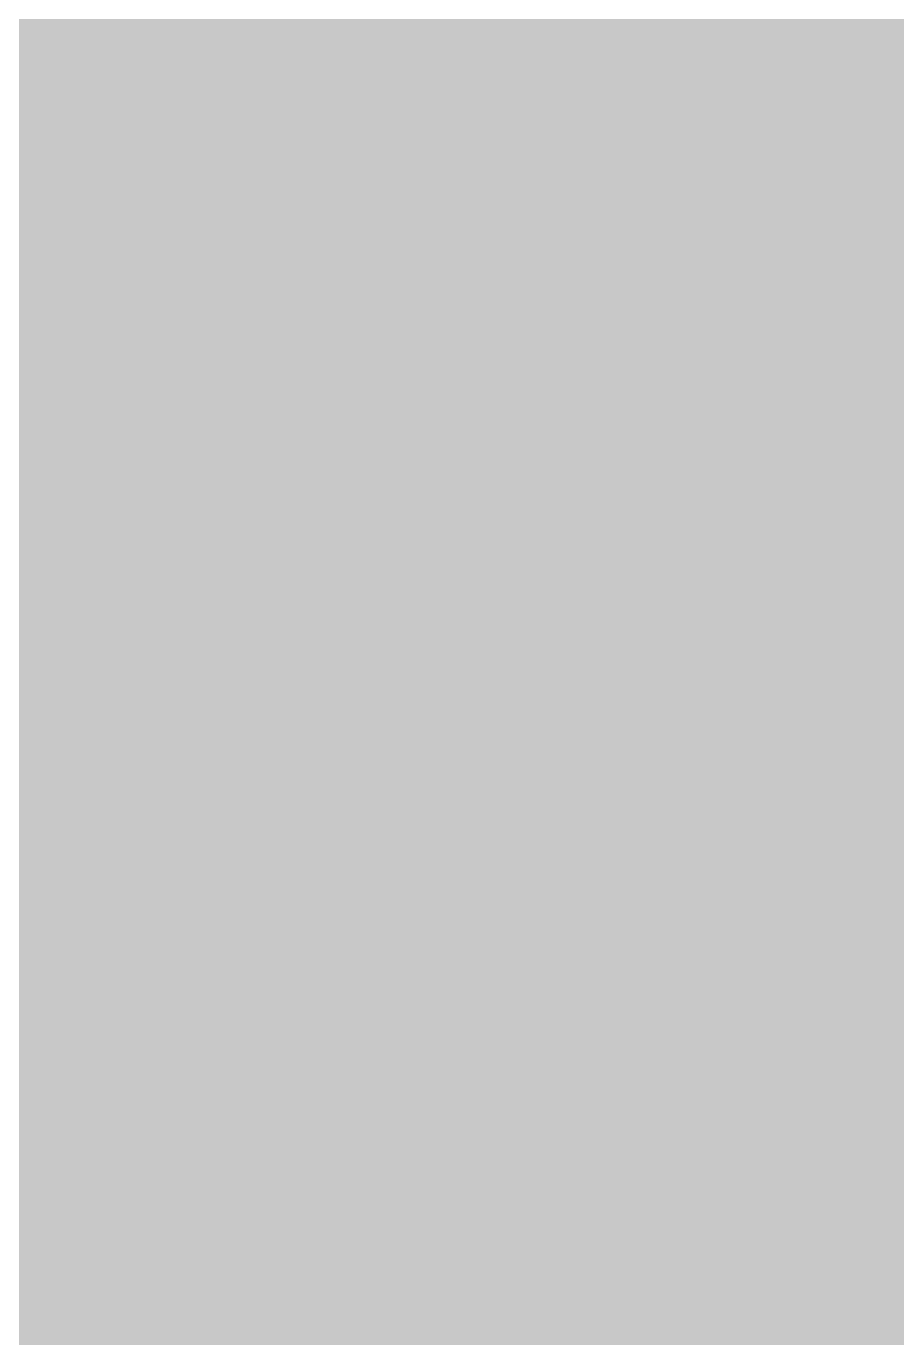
# Model space of a CAD drawing. Header units: metres. Extents: x 349122 to 349453, y 9281252 to 9281971.
# Drawn here: x 349264.6093 to 349264.7524, y 9281653.6963 to 9281653.9119 of the extents above; entities that cross this region are included whole.
import ezdxf

# ---------------------------------------------------------------- set-up
doc = ezdxf.new("R2010")
doc.units = ezdxf.units.M
doc.header["$LTSCALE"] = 0.25
doc.layers.add('ISO-3D', color=7, linetype='CONTINUOUS', lineweight=13)

msp = doc.modelspace()

# ---------------------------------------------------------------- linework, layer by layer
at = {"layer": 'ISO-3D', "true_color": 0x8e8d88}
for points in [[(349264.63456, 9281653.91922), (349264.62163, 9281653.91176), (349264.63456, 9281653.93385), (349264.62163, 9281653.92639)], [(349264.64875, 9281653.91611), (349264.63583, 9281653.90864), (349264.64875, 9281653.93065), (349264.63583, 9281653.92319)], [(349264.67461, 9281653.91649), (349264.66168, 9281653.90902), (349264.67461, 9281653.93103), (349264.66168, 9281653.92357)], [(349264.70046, 9281653.91808), (349264.68754, 9281653.91062), (349264.70046, 9281653.93141), (349264.68754, 9281653.92395)], [(349264.6229, 9281653.91573), (349264.60997, 9281653.90826), (349264.6229, 9281653.93027), (349264.60997, 9281653.92281)], [(349264.7651, 9281653.9141), (349264.75217, 9281653.90663), (349264.7651, 9281653.92873), (349264.75217, 9281653.92127)], [(349264.62163, 9281653.91176), (349264.60871, 9281653.90429), (349264.62163, 9281653.92639), (349264.60871, 9281653.91893)], [(349264.64749, 9281653.91205), (349264.63456, 9281653.90459), (349264.64749, 9281653.92668), (349264.63456, 9281653.91922)], [(349264.67334, 9281653.91234), (349264.66041, 9281653.90488), (349264.67334, 9281653.92698), (349264.66041, 9281653.91951)], [(349264.6992, 9281653.91263), (349264.68627, 9281653.90517), (349264.6992, 9281653.92727), (349264.68627, 9281653.9198)], [(349264.72505, 9281653.91293), (349264.71212, 9281653.90546), (349264.72505, 9281653.92756), (349264.71212, 9281653.9201)], [(349264.73924, 9281653.9138), (349264.72632, 9281653.90634), (349264.73924, 9281653.92714), (349264.72632, 9281653.91967)], [(349264.7509, 9281653.91322), (349264.73798, 9281653.90576), (349264.7509, 9281653.92785), (349264.73798, 9281653.92039)], [(349264.68754, 9281653.91062), (349264.67461, 9281653.90315), (349264.68754, 9281653.92395), (349264.67461, 9281653.91649)], [(349264.71339, 9281653.91221), (349264.70046, 9281653.90475), (349264.71339, 9281653.92554), (349264.70046, 9281653.91808)], [(349264.60997, 9281653.90826), (349264.59705, 9281653.9008), (349264.60997, 9281653.92281), (349264.59705, 9281653.91534)], [(349264.63583, 9281653.90864), (349264.6229, 9281653.90118), (349264.63583, 9281653.92319), (349264.6229, 9281653.91573)], [(349264.66168, 9281653.90902), (349264.64875, 9281653.90156), (349264.66168, 9281653.92357), (349264.64875, 9281653.91611)], [(349264.68627, 9281653.90517), (349264.67334, 9281653.89771), (349264.68627, 9281653.9198), (349264.67334, 9281653.91234)], [(349264.71212, 9281653.90546), (349264.6992, 9281653.898), (349264.71212, 9281653.9201), (349264.6992, 9281653.91263)], [(349264.72632, 9281653.90634), (349264.71339, 9281653.89888), (349264.72632, 9281653.91967), (349264.71339, 9281653.91221)], [(349264.73798, 9281653.90576), (349264.72505, 9281653.89829), (349264.73798, 9281653.92039), (349264.72505, 9281653.91293)], [(349264.75217, 9281653.90663), (349264.73924, 9281653.89917), (349264.75217, 9281653.92127), (349264.73924, 9281653.9138)], [(349264.76383, 9281653.90605), (349264.7509, 9281653.89859), (349264.76383, 9281653.92068), (349264.7509, 9281653.91322)], [(349264.63456, 9281653.90459), (349264.62163, 9281653.89712), (349264.63456, 9281653.91922), (349264.62163, 9281653.91176)], [(349264.66041, 9281653.90488), (349264.64749, 9281653.89741), (349264.66041, 9281653.91951), (349264.64749, 9281653.91205)], [(349264.70046, 9281653.90475), (349264.68754, 9281653.89728), (349264.70046, 9281653.91808), (349264.68754, 9281653.91062)], [(349264.6229, 9281653.90118), (349264.60997, 9281653.89372), (349264.6229, 9281653.91573), (349264.60997, 9281653.90826)], [(349264.64875, 9281653.90156), (349264.63583, 9281653.8941), (349264.64875, 9281653.91611), (349264.63583, 9281653.90864)], [(349264.67461, 9281653.90315), (349264.66168, 9281653.89569), (349264.67461, 9281653.91649), (349264.66168, 9281653.90902)], [(349264.73924, 9281653.89917), (349264.72632, 9281653.89171), (349264.73924, 9281653.9138), (349264.72632, 9281653.90634)], [(349264.7509, 9281653.89859), (349264.73798, 9281653.89112), (349264.7509, 9281653.91322), (349264.73798, 9281653.90576)], [(349264.7651, 9281653.89946), (349264.75217, 9281653.892), (349264.7651, 9281653.9141), (349264.75217, 9281653.90663)], [(349264.62163, 9281653.89712), (349264.60871, 9281653.88966), (349264.62163, 9281653.91176), (349264.60871, 9281653.90429)], [(349264.64749, 9281653.89741), (349264.63456, 9281653.88995), (349264.64749, 9281653.91205), (349264.63456, 9281653.90459)], [(349264.67334, 9281653.89771), (349264.66041, 9281653.89024), (349264.67334, 9281653.91234), (349264.66041, 9281653.90488)], [(349264.6992, 9281653.898), (349264.68627, 9281653.89054), (349264.6992, 9281653.91263), (349264.68627, 9281653.90517)], [(349264.71339, 9281653.89888), (349264.70046, 9281653.89141), (349264.71339, 9281653.91221), (349264.70046, 9281653.90475)], [(349264.72505, 9281653.89829), (349264.71212, 9281653.89083), (349264.72505, 9281653.91293), (349264.71212, 9281653.90546)], [(349264.66168, 9281653.89569), (349264.64875, 9281653.88823), (349264.66168, 9281653.90902), (349264.64875, 9281653.90156)], [(349264.68754, 9281653.89728), (349264.67461, 9281653.88982), (349264.68754, 9281653.91062), (349264.67461, 9281653.90315)], [(349264.60997, 9281653.89372), (349264.59705, 9281653.88625), (349264.60997, 9281653.90826), (349264.59705, 9281653.9008)], [(349264.63583, 9281653.8941), (349264.6229, 9281653.88663), (349264.63583, 9281653.90864), (349264.6229, 9281653.90118)], [(349264.63456, 9281653.88995), (349264.62163, 9281653.88249), (349264.63456, 9281653.90459), (349264.62163, 9281653.89712)], [(349264.66041, 9281653.89024), (349264.64749, 9281653.88278), (349264.66041, 9281653.90488), (349264.64749, 9281653.89741)], [(349264.68627, 9281653.89054), (349264.67334, 9281653.88307), (349264.68627, 9281653.90517), (349264.67334, 9281653.89771)], [(349264.70046, 9281653.89141), (349264.68754, 9281653.88395), (349264.70046, 9281653.90475), (349264.68754, 9281653.89728)], [(349264.71212, 9281653.89083), (349264.6992, 9281653.88337), (349264.71212, 9281653.90546), (349264.6992, 9281653.898)], [(349264.72632, 9281653.89171), (349264.71339, 9281653.88424), (349264.72632, 9281653.90634), (349264.71339, 9281653.89888)], [(349264.73798, 9281653.89112), (349264.72505, 9281653.88366), (349264.73798, 9281653.90576), (349264.72505, 9281653.89829)], [(349264.75217, 9281653.892), (349264.73924, 9281653.88454), (349264.75217, 9281653.90663), (349264.73924, 9281653.89917)], [(349264.76383, 9281653.89141), (349264.7509, 9281653.88395), (349264.76383, 9281653.90605), (349264.7509, 9281653.89859)], [(349264.67461, 9281653.88982), (349264.66168, 9281653.88236), (349264.67461, 9281653.90315), (349264.66168, 9281653.89569)], [(349264.6229, 9281653.88663), (349264.60997, 9281653.87917), (349264.6229, 9281653.90118), (349264.60997, 9281653.89372)], [(349264.64875, 9281653.88823), (349264.63583, 9281653.88076), (349264.64875, 9281653.90156), (349264.63583, 9281653.8941)], [(349264.71339, 9281653.88424), (349264.70046, 9281653.87678), (349264.71339, 9281653.89888), (349264.70046, 9281653.89141)], [(349264.72505, 9281653.88366), (349264.71212, 9281653.8762), (349264.72505, 9281653.89829), (349264.71212, 9281653.89083)], [(349264.73924, 9281653.88454), (349264.72632, 9281653.87707), (349264.73924, 9281653.89917), (349264.72632, 9281653.89171)], [(349264.7509, 9281653.88395), (349264.73798, 9281653.87649), (349264.7509, 9281653.89859), (349264.73798, 9281653.89112)], [(349264.7651, 9281653.88483), (349264.75217, 9281653.87737), (349264.7651, 9281653.89946), (349264.75217, 9281653.892)], [(349264.62163, 9281653.88249), (349264.60871, 9281653.87502), (349264.62163, 9281653.89712), (349264.60871, 9281653.88966)], [(349264.64749, 9281653.88278), (349264.63456, 9281653.87532), (349264.64749, 9281653.89741), (349264.63456, 9281653.88995)], [(349264.67334, 9281653.88307), (349264.66041, 9281653.87561), (349264.67334, 9281653.89771), (349264.66041, 9281653.89024)], [(349264.68754, 9281653.88395), (349264.67461, 9281653.87649), (349264.68754, 9281653.89728), (349264.67461, 9281653.88982)], [(349264.6992, 9281653.88337), (349264.68627, 9281653.8759), (349264.6992, 9281653.898), (349264.68627, 9281653.89054)], [(349264.63583, 9281653.88076), (349264.6229, 9281653.8733), (349264.63583, 9281653.8941), (349264.6229, 9281653.88663)], [(349264.66168, 9281653.88236), (349264.64875, 9281653.87489), (349264.66168, 9281653.89569), (349264.64875, 9281653.88823)], [(349264.60997, 9281653.87917), (349264.59705, 9281653.87171), (349264.60997, 9281653.89372), (349264.59705, 9281653.88625)], [(349264.72632, 9281653.87707), (349264.71339, 9281653.86961), (349264.72632, 9281653.89171), (349264.71339, 9281653.88424)], [(349264.75217, 9281653.87737), (349264.73924, 9281653.8699), (349264.75217, 9281653.892), (349264.73924, 9281653.88454)], [(349264.63456, 9281653.87532), (349264.62163, 9281653.86785), (349264.63456, 9281653.88995), (349264.62163, 9281653.88249)], [(349264.66041, 9281653.87561), (349264.64749, 9281653.86815), (349264.66041, 9281653.89024), (349264.64749, 9281653.88278)], [(349264.67461, 9281653.87649), (349264.66168, 9281653.86902), (349264.67461, 9281653.88982), (349264.66168, 9281653.88236)], [(349264.68627, 9281653.8759), (349264.67334, 9281653.86844), (349264.68627, 9281653.89054), (349264.67334, 9281653.88307)], [(349264.70046, 9281653.87678), (349264.68754, 9281653.86932), (349264.70046, 9281653.89141), (349264.68754, 9281653.88395)], [(349264.71212, 9281653.8762), (349264.6992, 9281653.86873), (349264.71212, 9281653.89083), (349264.6992, 9281653.88337)], [(349264.73798, 9281653.87649), (349264.72505, 9281653.86902), (349264.73798, 9281653.89112), (349264.72505, 9281653.88366)], [(349264.76383, 9281653.87678), (349264.7509, 9281653.86932), (349264.76383, 9281653.89141), (349264.7509, 9281653.88395)], [(349264.64875, 9281653.87489), (349264.63583, 9281653.86743), (349264.64875, 9281653.88823), (349264.63583, 9281653.88076)], [(349264.6229, 9281653.8733), (349264.60997, 9281653.86584), (349264.6229, 9281653.88663), (349264.60997, 9281653.87917)], [(349264.67334, 9281653.86844), (349264.66041, 9281653.86098), (349264.67334, 9281653.88307), (349264.66041, 9281653.87561)], [(349264.68754, 9281653.86932), (349264.67461, 9281653.86185), (349264.68754, 9281653.88395), (349264.67461, 9281653.87649)], [(349264.6992, 9281653.86873), (349264.68627, 9281653.86127), (349264.6992, 9281653.88337), (349264.68627, 9281653.8759)], [(349264.71339, 9281653.86961), (349264.70046, 9281653.86215), (349264.71339, 9281653.88424), (349264.70046, 9281653.87678)], [(349264.72505, 9281653.86902), (349264.71212, 9281653.86156), (349264.72505, 9281653.88366), (349264.71212, 9281653.8762)], [(349264.73924, 9281653.8699), (349264.72632, 9281653.86244), (349264.73924, 9281653.88454), (349264.72632, 9281653.87707)], [(349264.7509, 9281653.86932), (349264.73798, 9281653.86185), (349264.7509, 9281653.88395), (349264.73798, 9281653.87649)], [(349264.7651, 9281653.8702), (349264.75217, 9281653.86273), (349264.7651, 9281653.88483), (349264.75217, 9281653.87737)], [(349264.62163, 9281653.86785), (349264.60871, 9281653.86039), (349264.62163, 9281653.88249), (349264.60871, 9281653.87502)], [(349264.64749, 9281653.86815), (349264.63456, 9281653.86068), (349264.64749, 9281653.88278), (349264.63456, 9281653.87532)], [(349264.66168, 9281653.86902), (349264.64875, 9281653.86156), (349264.66168, 9281653.88236), (349264.64875, 9281653.87489)], [(349264.60997, 9281653.86584), (349264.59705, 9281653.85837), (349264.60997, 9281653.87917), (349264.59705, 9281653.87171)], [(349264.63583, 9281653.86743), (349264.6229, 9281653.85997), (349264.63583, 9281653.88076), (349264.6229, 9281653.8733)], [(349264.70046, 9281653.86215), (349264.68754, 9281653.85468), (349264.70046, 9281653.87678), (349264.68754, 9281653.86932)], [(349264.72632, 9281653.86244), (349264.71339, 9281653.85498), (349264.72632, 9281653.87707), (349264.71339, 9281653.86961)], [(349264.75217, 9281653.86273), (349264.73924, 9281653.85527), (349264.75217, 9281653.87737), (349264.73924, 9281653.8699)], [(349264.76383, 9281653.86215), (349264.7509, 9281653.85468), (349264.76383, 9281653.87678), (349264.7509, 9281653.86932)], [(349264.63456, 9281653.86068), (349264.62163, 9281653.85322), (349264.63456, 9281653.87532), (349264.62163, 9281653.86785)], [(349264.64875, 9281653.86156), (349264.63583, 9281653.8541), (349264.64875, 9281653.87489), (349264.63583, 9281653.86743)], [(349264.66041, 9281653.86098), (349264.64749, 9281653.85351), (349264.66041, 9281653.87561), (349264.64749, 9281653.86815)], [(349264.67461, 9281653.86185), (349264.66168, 9281653.85439), (349264.67461, 9281653.87649), (349264.66168, 9281653.86902)], [(349264.68627, 9281653.86127), (349264.67334, 9281653.8538), (349264.68627, 9281653.8759), (349264.67334, 9281653.86844)], [(349264.71212, 9281653.86156), (349264.6992, 9281653.8541), (349264.71212, 9281653.8762), (349264.6992, 9281653.86873)], [(349264.73798, 9281653.86185), (349264.72505, 9281653.85439), (349264.73798, 9281653.87649), (349264.72505, 9281653.86902)], [(349264.6229, 9281653.85997), (349264.60997, 9281653.8525), (349264.6229, 9281653.8733), (349264.60997, 9281653.86584)], [(349264.7651, 9281653.85556), (349264.75217, 9281653.8481), (349264.7651, 9281653.8702), (349264.75217, 9281653.86273)], [(349264.64749, 9281653.85351), (349264.63456, 9281653.84605), (349264.64749, 9281653.86815), (349264.63456, 9281653.86068)], [(349264.66168, 9281653.85439), (349264.64875, 9281653.84693), (349264.66168, 9281653.86902), (349264.64875, 9281653.86156)], [(349264.67334, 9281653.8538), (349264.66041, 9281653.84634), (349264.67334, 9281653.86844), (349264.66041, 9281653.86098)], [(349264.68754, 9281653.85468), (349264.67461, 9281653.84722), (349264.68754, 9281653.86932), (349264.67461, 9281653.86185)], [(349264.6992, 9281653.8541), (349264.68627, 9281653.84663), (349264.6992, 9281653.86873), (349264.68627, 9281653.86127)], [(349264.71339, 9281653.85498), (349264.70046, 9281653.84751), (349264.71339, 9281653.86961), (349264.70046, 9281653.86215)], [(349264.72505, 9281653.85439), (349264.71212, 9281653.84693), (349264.72505, 9281653.86902), (349264.71212, 9281653.86156)], [(349264.73924, 9281653.85527), (349264.72632, 9281653.8478), (349264.73924, 9281653.8699), (349264.72632, 9281653.86244)], [(349264.7509, 9281653.85468), (349264.73798, 9281653.84722), (349264.7509, 9281653.86932), (349264.73798, 9281653.86185)], [(349264.60997, 9281653.8525), (349264.59705, 9281653.84504), (349264.60997, 9281653.86584), (349264.59705, 9281653.85837)], [(349264.62163, 9281653.85322), (349264.60871, 9281653.84576), (349264.62163, 9281653.86785), (349264.60871, 9281653.86039)], [(349264.63583, 9281653.8541), (349264.6229, 9281653.84663), (349264.63583, 9281653.86743), (349264.6229, 9281653.85997)], [(349264.64875, 9281653.84693), (349264.63583, 9281653.83946), (349264.64875, 9281653.86156), (349264.63583, 9281653.8541)], [(349264.67461, 9281653.84722), (349264.66168, 9281653.83976), (349264.67461, 9281653.86185), (349264.66168, 9281653.85439)], [(349264.70046, 9281653.84751), (349264.68754, 9281653.84005), (349264.70046, 9281653.86215), (349264.68754, 9281653.85468)], [(349264.71212, 9281653.84693), (349264.6992, 9281653.83946), (349264.71212, 9281653.86156), (349264.6992, 9281653.8541)], [(349264.72632, 9281653.8478), (349264.71339, 9281653.84034), (349264.72632, 9281653.86244), (349264.71339, 9281653.85498)], [(349264.73798, 9281653.84722), (349264.72505, 9281653.83976), (349264.73798, 9281653.86185), (349264.72505, 9281653.85439)], [(349264.75217, 9281653.8481), (349264.73924, 9281653.84063), (349264.75217, 9281653.86273), (349264.73924, 9281653.85527)], [(349264.76383, 9281653.84751), (349264.7509, 9281653.84005), (349264.76383, 9281653.86215), (349264.7509, 9281653.85468)], [(349264.6229, 9281653.84663), (349264.60997, 9281653.83917), (349264.6229, 9281653.85997), (349264.60997, 9281653.8525)], [(349264.63456, 9281653.84605), (349264.62163, 9281653.83859), (349264.63456, 9281653.86068), (349264.62163, 9281653.85322)], [(349264.66041, 9281653.84634), (349264.64749, 9281653.83888), (349264.66041, 9281653.86098), (349264.64749, 9281653.85351)], [(349264.68627, 9281653.84663), (349264.67334, 9281653.83917), (349264.68627, 9281653.86127), (349264.67334, 9281653.8538)], [(349264.71339, 9281653.84034), (349264.70046, 9281653.83288), (349264.71339, 9281653.85498), (349264.70046, 9281653.84751)], [(349264.73924, 9281653.84063), (349264.72632, 9281653.83317), (349264.73924, 9281653.85527), (349264.72632, 9281653.8478)], [(349264.7651, 9281653.84093), (349264.75217, 9281653.83346), (349264.7651, 9281653.85556), (349264.75217, 9281653.8481)], [(349264.62163, 9281653.83859), (349264.60871, 9281653.83112), (349264.62163, 9281653.85322), (349264.60871, 9281653.84576)], [(349264.63583, 9281653.83946), (349264.6229, 9281653.832), (349264.63583, 9281653.8541), (349264.6229, 9281653.84663)], [(349264.64749, 9281653.83888), (349264.63456, 9281653.83141), (349264.64749, 9281653.85351), (349264.63456, 9281653.84605)], [(349264.66168, 9281653.83976), (349264.64875, 9281653.83229), (349264.66168, 9281653.85439), (349264.64875, 9281653.84693)], [(349264.67334, 9281653.83917), (349264.66041, 9281653.83171), (349264.67334, 9281653.8538), (349264.66041, 9281653.84634)], [(349264.68754, 9281653.84005), (349264.67461, 9281653.83259), (349264.68754, 9281653.85468), (349264.67461, 9281653.84722)], [(349264.6992, 9281653.83946), (349264.68627, 9281653.832), (349264.6992, 9281653.8541), (349264.68627, 9281653.84663)], [(349264.72505, 9281653.83976), (349264.71212, 9281653.83229), (349264.72505, 9281653.85439), (349264.71212, 9281653.84693)], [(349264.7509, 9281653.84005), (349264.73798, 9281653.83259), (349264.7509, 9281653.85468), (349264.73798, 9281653.84722)], [(349264.60997, 9281653.83917), (349264.59705, 9281653.83171), (349264.60997, 9281653.8525), (349264.59705, 9281653.84504)], [(349264.6229, 9281653.832), (349264.60997, 9281653.82454), (349264.6229, 9281653.84663), (349264.60997, 9281653.83917)], [(349264.64875, 9281653.83229), (349264.63583, 9281653.82483), (349264.64875, 9281653.84693), (349264.63583, 9281653.83946)], [(349264.66041, 9281653.83171), (349264.64749, 9281653.82424), (349264.66041, 9281653.84634), (349264.64749, 9281653.83888)], [(349264.67461, 9281653.83259), (349264.66168, 9281653.82512), (349264.67461, 9281653.84722), (349264.66168, 9281653.83976)], [(349264.68627, 9281653.832), (349264.67334, 9281653.82454), (349264.68627, 9281653.84663), (349264.67334, 9281653.83917)], [(349264.70046, 9281653.83288), (349264.68754, 9281653.82541), (349264.70046, 9281653.84751), (349264.68754, 9281653.84005)], [(349264.71212, 9281653.83229), (349264.6992, 9281653.82483), (349264.71212, 9281653.84693), (349264.6992, 9281653.83946)], [(349264.72632, 9281653.83317), (349264.71339, 9281653.82571), (349264.72632, 9281653.8478), (349264.71339, 9281653.84034)], [(349264.73798, 9281653.83259), (349264.72505, 9281653.82512), (349264.73798, 9281653.84722), (349264.72505, 9281653.83976)], [(349264.75217, 9281653.83346), (349264.73924, 9281653.826), (349264.75217, 9281653.8481), (349264.73924, 9281653.84063)], [(349264.76383, 9281653.83288), (349264.7509, 9281653.82541), (349264.76383, 9281653.84751), (349264.7509, 9281653.84005)], [(349264.63456, 9281653.83141), (349264.62163, 9281653.82395), (349264.63456, 9281653.84605), (349264.62163, 9281653.83859)], [(349264.68754, 9281653.82541), (349264.67461, 9281653.81795), (349264.68754, 9281653.84005), (349264.67461, 9281653.83259)], [(349264.71339, 9281653.82571), (349264.70046, 9281653.81824), (349264.71339, 9281653.84034), (349264.70046, 9281653.83288)], [(349264.73924, 9281653.826), (349264.72632, 9281653.81854), (349264.73924, 9281653.84063), (349264.72632, 9281653.83317)], [(349264.7509, 9281653.82541), (349264.73798, 9281653.81795), (349264.7509, 9281653.84005), (349264.73798, 9281653.83259)], [(349264.7651, 9281653.82629), (349264.75217, 9281653.81883), (349264.7651, 9281653.84093), (349264.75217, 9281653.83346)], [(349264.60997, 9281653.82454), (349264.59705, 9281653.81707), (349264.60997, 9281653.83917), (349264.59705, 9281653.83171)], [(349264.62163, 9281653.82395), (349264.60871, 9281653.81649), (349264.62163, 9281653.83859), (349264.60871, 9281653.83112)], [(349264.63583, 9281653.82483), (349264.6229, 9281653.81737), (349264.63583, 9281653.83946), (349264.6229, 9281653.832)], [(349264.64749, 9281653.82424), (349264.63456, 9281653.81678), (349264.64749, 9281653.83888), (349264.63456, 9281653.83141)], [(349264.66168, 9281653.82512), (349264.64875, 9281653.81766), (349264.66168, 9281653.83976), (349264.64875, 9281653.83229)], [(349264.67334, 9281653.82454), (349264.66041, 9281653.81707), (349264.67334, 9281653.83917), (349264.66041, 9281653.83171)], [(349264.6992, 9281653.82483), (349264.68627, 9281653.81737), (349264.6992, 9281653.83946), (349264.68627, 9281653.832)], [(349264.72505, 9281653.82512), (349264.71212, 9281653.81766), (349264.72505, 9281653.83976), (349264.71212, 9281653.83229)], [(349264.75217, 9281653.81883), (349264.73924, 9281653.81137), (349264.75217, 9281653.83346), (349264.73924, 9281653.826)], [(349264.6229, 9281653.81737), (349264.60997, 9281653.8099), (349264.6229, 9281653.832), (349264.60997, 9281653.82454)], [(349264.63456, 9281653.81678), (349264.62163, 9281653.80932), (349264.63456, 9281653.83141), (349264.62163, 9281653.82395)], [(349264.64875, 9281653.81766), (349264.63583, 9281653.8102), (349264.64875, 9281653.83229), (349264.63583, 9281653.82483)], [(349264.66041, 9281653.81707), (349264.64749, 9281653.80961), (349264.66041, 9281653.83171), (349264.64749, 9281653.82424)], [(349264.67461, 9281653.81795), (349264.66168, 9281653.81049), (349264.67461, 9281653.83259), (349264.66168, 9281653.82512)], [(349264.68627, 9281653.81737), (349264.67334, 9281653.8099), (349264.68627, 9281653.832), (349264.67334, 9281653.82454)], [(349264.70046, 9281653.81824), (349264.68754, 9281653.81078), (349264.70046, 9281653.83288), (349264.68754, 9281653.82541)], [(349264.71212, 9281653.81766), (349264.6992, 9281653.8102), (349264.71212, 9281653.83229), (349264.6992, 9281653.82483)], [(349264.72632, 9281653.81854), (349264.71339, 9281653.81107), (349264.72632, 9281653.83317), (349264.71339, 9281653.82571)], [(349264.73798, 9281653.81795), (349264.72505, 9281653.81049), (349264.73798, 9281653.83259), (349264.72505, 9281653.82512)], [(349264.76383, 9281653.81824), (349264.7509, 9281653.81078), (349264.76383, 9281653.83288), (349264.7509, 9281653.82541)], [(349264.63583, 9281653.8102), (349264.6229, 9281653.80273), (349264.63583, 9281653.82483), (349264.6229, 9281653.81737)], [(349264.66168, 9281653.81049), (349264.64875, 9281653.80302), (349264.66168, 9281653.82512), (349264.64875, 9281653.81766)], [(349264.68754, 9281653.81078), (349264.67461, 9281653.80332), (349264.68754, 9281653.82541), (349264.67461, 9281653.81795)], [(349264.6992, 9281653.8102), (349264.68627, 9281653.80273), (349264.6992, 9281653.82483), (349264.68627, 9281653.81737)], [(349264.71339, 9281653.81107), (349264.70046, 9281653.80361), (349264.71339, 9281653.82571), (349264.70046, 9281653.81824)], [(349264.72505, 9281653.81049), (349264.71212, 9281653.80302), (349264.72505, 9281653.82512), (349264.71212, 9281653.81766)], [(349264.73924, 9281653.81137), (349264.72632, 9281653.8039), (349264.73924, 9281653.826), (349264.72632, 9281653.81854)], [(349264.7509, 9281653.81078), (349264.73798, 9281653.80332), (349264.7509, 9281653.82541), (349264.73798, 9281653.81795)], [(349264.7651, 9281653.81166), (349264.75217, 9281653.8042), (349264.7651, 9281653.82629), (349264.75217, 9281653.81883)], [(349264.60997, 9281653.8099), (349264.59705, 9281653.80244), (349264.60997, 9281653.82454), (349264.59705, 9281653.81707)], [(349264.62163, 9281653.80932), (349264.60871, 9281653.80185), (349264.62163, 9281653.82395), (349264.60871, 9281653.81649)], [(349264.64749, 9281653.80961), (349264.63456, 9281653.80215), (349264.64749, 9281653.82424), (349264.63456, 9281653.81678)], [(349264.67334, 9281653.8099), (349264.66041, 9281653.80244), (349264.67334, 9281653.82454), (349264.66041, 9281653.81707)], [(349264.72632, 9281653.8039), (349264.71339, 9281653.79644), (349264.72632, 9281653.81854), (349264.71339, 9281653.81107)], [(349264.75217, 9281653.8042), (349264.73924, 9281653.79673), (349264.75217, 9281653.81883), (349264.73924, 9281653.81137)], [(349264.6229, 9281653.80273), (349264.60997, 9281653.79527), (349264.6229, 9281653.81737), (349264.60997, 9281653.8099)], [(349264.63456, 9281653.80215), (349264.62163, 9281653.79468), (349264.63456, 9281653.81678), (349264.62163, 9281653.80932)], [(349264.64875, 9281653.80302), (349264.63583, 9281653.79556), (349264.64875, 9281653.81766), (349264.63583, 9281653.8102)], [(349264.66041, 9281653.80244), (349264.64749, 9281653.79498), (349264.66041, 9281653.81707), (349264.64749, 9281653.80961)], [(349264.67461, 9281653.80332), (349264.66168, 9281653.79585), (349264.67461, 9281653.81795), (349264.66168, 9281653.81049)], [(349264.68627, 9281653.80273), (349264.67334, 9281653.79527), (349264.68627, 9281653.81737), (349264.67334, 9281653.8099)], [(349264.70046, 9281653.80361), (349264.68754, 9281653.79615), (349264.70046, 9281653.81824), (349264.68754, 9281653.81078)], [(349264.71212, 9281653.80302), (349264.6992, 9281653.79556), (349264.71212, 9281653.81766), (349264.6992, 9281653.8102)], [(349264.73798, 9281653.80332), (349264.72505, 9281653.79585), (349264.73798, 9281653.81795), (349264.72505, 9281653.81049)], [(349264.76383, 9281653.80361), (349264.7509, 9281653.79615), (349264.76383, 9281653.81824), (349264.7509, 9281653.81078)], [(349264.60997, 9281653.79527), (349264.59705, 9281653.7878), (349264.60997, 9281653.8099), (349264.59705, 9281653.80244)], [(349264.63583, 9281653.79556), (349264.6229, 9281653.7881), (349264.63583, 9281653.8102), (349264.6229, 9281653.80273)], [(349264.66168, 9281653.79585), (349264.64875, 9281653.78839), (349264.66168, 9281653.81049), (349264.64875, 9281653.80302)], [(349264.67334, 9281653.79527), (349264.66041, 9281653.7878), (349264.67334, 9281653.8099), (349264.66041, 9281653.80244)], [(349264.68754, 9281653.79615), (349264.67461, 9281653.78868), (349264.68754, 9281653.81078), (349264.67461, 9281653.80332)], [(349264.6992, 9281653.79556), (349264.68627, 9281653.7881), (349264.6992, 9281653.8102), (349264.68627, 9281653.80273)], [(349264.71339, 9281653.79644), (349264.70046, 9281653.78898), (349264.71339, 9281653.81107), (349264.70046, 9281653.80361)], [(349264.72505, 9281653.79585), (349264.71212, 9281653.78839), (349264.72505, 9281653.81049), (349264.71212, 9281653.80302)], [(349264.73924, 9281653.79673), (349264.72632, 9281653.78927), (349264.73924, 9281653.81137), (349264.72632, 9281653.8039)], [(349264.7509, 9281653.79615), (349264.73798, 9281653.78868), (349264.7509, 9281653.81078), (349264.73798, 9281653.80332)], [(349264.7651, 9281653.79702), (349264.75217, 9281653.78956), (349264.7651, 9281653.81166), (349264.75217, 9281653.8042)], [(349264.62163, 9281653.79468), (349264.60871, 9281653.78722), (349264.62163, 9281653.80932), (349264.60871, 9281653.80185)], [(349264.64749, 9281653.79498), (349264.63456, 9281653.78751), (349264.64749, 9281653.80961), (349264.63456, 9281653.80215)], [(349264.67461, 9281653.78868), (349264.66168, 9281653.78122), (349264.67461, 9281653.80332), (349264.66168, 9281653.79585)], [(349264.70046, 9281653.78898), (349264.68754, 9281653.78151), (349264.70046, 9281653.80361), (349264.68754, 9281653.79615)], [(349264.72632, 9281653.78927), (349264.71339, 9281653.7818), (349264.72632, 9281653.8039), (349264.71339, 9281653.79644)], [(349264.73798, 9281653.78868), (349264.72505, 9281653.78122), (349264.73798, 9281653.80332), (349264.72505, 9281653.79585)], [(349264.75217, 9281653.78956), (349264.73924, 9281653.7821), (349264.75217, 9281653.8042), (349264.73924, 9281653.79673)], [(349264.76383, 9281653.78898), (349264.7509, 9281653.78151), (349264.76383, 9281653.80361), (349264.7509, 9281653.79615)], [(349264.6229, 9281653.7881), (349264.60997, 9281653.78063), (349264.6229, 9281653.80273), (349264.60997, 9281653.79527)], [(349264.63456, 9281653.78751), (349264.62163, 9281653.78005), (349264.63456, 9281653.80215), (349264.62163, 9281653.79468)], [(349264.64875, 9281653.78839), (349264.63583, 9281653.78093), (349264.64875, 9281653.80302), (349264.63583, 9281653.79556)], [(349264.66041, 9281653.7878), (349264.64749, 9281653.78034), (349264.66041, 9281653.80244), (349264.64749, 9281653.79498)], [(349264.68627, 9281653.7881), (349264.67334, 9281653.78063), (349264.68627, 9281653.80273), (349264.67334, 9281653.79527)], [(349264.71212, 9281653.78839), (349264.6992, 9281653.78093), (349264.71212, 9281653.80302), (349264.6992, 9281653.79556)], [(349264.73924, 9281653.7821), (349264.72632, 9281653.77463), (349264.73924, 9281653.79673), (349264.72632, 9281653.78927)], [(349264.7651, 9281653.78239), (349264.75217, 9281653.77493), (349264.7651, 9281653.79702), (349264.75217, 9281653.78956)], [(349264.60997, 9281653.78063), (349264.59705, 9281653.77317), (349264.60997, 9281653.79527), (349264.59705, 9281653.7878)], [(349264.62163, 9281653.78005), (349264.60871, 9281653.77259), (349264.62163, 9281653.79468), (349264.60871, 9281653.78722)], [(349264.63583, 9281653.78093), (349264.6229, 9281653.77346), (349264.63583, 9281653.79556), (349264.6229, 9281653.7881)], [(349264.64749, 9281653.78034), (349264.63456, 9281653.77288), (349264.64749, 9281653.79498), (349264.63456, 9281653.78751)], [(349264.66168, 9281653.78122), (349264.64875, 9281653.77376), (349264.66168, 9281653.79585), (349264.64875, 9281653.78839)], [(349264.67334, 9281653.78063), (349264.66041, 9281653.77317), (349264.67334, 9281653.79527), (349264.66041, 9281653.7878)], [(349264.68754, 9281653.78151), (349264.67461, 9281653.77405), (349264.68754, 9281653.79615), (349264.67461, 9281653.78868)], [(349264.6992, 9281653.78093), (349264.68627, 9281653.77346), (349264.6992, 9281653.79556), (349264.68627, 9281653.7881)], [(349264.71339, 9281653.7818), (349264.70046, 9281653.77434), (349264.71339, 9281653.79644), (349264.70046, 9281653.78898)], [(349264.72505, 9281653.78122), (349264.71212, 9281653.77376), (349264.72505, 9281653.79585), (349264.71212, 9281653.78839)], [(349264.7509, 9281653.78151), (349264.73798, 9281653.77405), (349264.7509, 9281653.79615), (349264.73798, 9281653.78868)], [(349264.6229, 9281653.77346), (349264.60997, 9281653.766), (349264.6229, 9281653.7881), (349264.60997, 9281653.78063)], [(349264.64875, 9281653.77376), (349264.63583, 9281653.76629), (349264.64875, 9281653.78839), (349264.63583, 9281653.78093)], [(349264.67461, 9281653.77405), (349264.66168, 9281653.76659), (349264.67461, 9281653.78868), (349264.66168, 9281653.78122)], [(349264.68627, 9281653.77346), (349264.67334, 9281653.766), (349264.68627, 9281653.7881), (349264.67334, 9281653.78063)], [(349264.70046, 9281653.77434), (349264.68754, 9281653.76688), (349264.70046, 9281653.78898), (349264.68754, 9281653.78151)], [(349264.71212, 9281653.77376), (349264.6992, 9281653.76629), (349264.71212, 9281653.78839), (349264.6992, 9281653.78093)], [(349264.72632, 9281653.77463), (349264.71339, 9281653.76717), (349264.72632, 9281653.78927), (349264.71339, 9281653.7818)], [(349264.73798, 9281653.77405), (349264.72505, 9281653.76659), (349264.73798, 9281653.78868), (349264.72505, 9281653.78122)], [(349264.75217, 9281653.77493), (349264.73924, 9281653.76746), (349264.75217, 9281653.78956), (349264.73924, 9281653.7821)], [(349264.76383, 9281653.77434), (349264.7509, 9281653.76688), (349264.76383, 9281653.78898), (349264.7509, 9281653.78151)], [(349264.63456, 9281653.77288), (349264.62163, 9281653.76541), (349264.63456, 9281653.78751), (349264.62163, 9281653.78005)], [(349264.66041, 9281653.77317), (349264.64749, 9281653.76571), (349264.66041, 9281653.7878), (349264.64749, 9281653.78034)], [(349264.71339, 9281653.76717), (349264.70046, 9281653.75971), (349264.71339, 9281653.7818), (349264.70046, 9281653.77434)], [(349264.73924, 9281653.76746), (349264.72632, 9281653.76), (349264.73924, 9281653.7821), (349264.72632, 9281653.77463)], [(349264.7651, 9281653.76776), (349264.75217, 9281653.76029), (349264.7651, 9281653.78239), (349264.75217, 9281653.77493)], [(349264.60997, 9281653.766), (349264.59705, 9281653.75854), (349264.60997, 9281653.78063), (349264.59705, 9281653.77317)], [(349264.62163, 9281653.76541), (349264.60871, 9281653.75795), (349264.62163, 9281653.78005), (349264.60871, 9281653.77259)], [(349264.63583, 9281653.76629), (349264.6229, 9281653.75883), (349264.63583, 9281653.78093), (349264.6229, 9281653.77346)], [(349264.64749, 9281653.76571), (349264.63456, 9281653.75824), (349264.64749, 9281653.78034), (349264.63456, 9281653.77288)], [(349264.66168, 9281653.76659), (349264.64875, 9281653.75912), (349264.66168, 9281653.78122), (349264.64875, 9281653.77376)], [(349264.67334, 9281653.766), (349264.66041, 9281653.75854), (349264.67334, 9281653.78063), (349264.66041, 9281653.77317)], [(349264.68754, 9281653.76688), (349264.67461, 9281653.75941), (349264.68754, 9281653.78151), (349264.67461, 9281653.77405)], [(349264.6992, 9281653.76629), (349264.68627, 9281653.75883), (349264.6992, 9281653.78093), (349264.68627, 9281653.77346)], [(349264.72505, 9281653.76659), (349264.71212, 9281653.75912), (349264.72505, 9281653.78122), (349264.71212, 9281653.77376)], [(349264.7509, 9281653.76688), (349264.73798, 9281653.75941), (349264.7509, 9281653.78151), (349264.73798, 9281653.77405)], [(349264.6229, 9281653.75883), (349264.60997, 9281653.75137), (349264.6229, 9281653.77346), (349264.60997, 9281653.766)], [(349264.64875, 9281653.75912), (349264.63583, 9281653.75166), (349264.64875, 9281653.77376), (349264.63583, 9281653.76629)], [(349264.66041, 9281653.75854), (349264.64749, 9281653.75107), (349264.66041, 9281653.77317), (349264.64749, 9281653.76571)], [(349264.67461, 9281653.75941), (349264.66168, 9281653.75195), (349264.67461, 9281653.77405), (349264.66168, 9281653.76659)], [(349264.68627, 9281653.75883), (349264.67334, 9281653.75137), (349264.68627, 9281653.77346), (349264.67334, 9281653.766)], [(349264.70046, 9281653.75971), (349264.68754, 9281653.75224), (349264.70046, 9281653.77434), (349264.68754, 9281653.76688)], [(349264.71212, 9281653.75912), (349264.6992, 9281653.75166), (349264.71212, 9281653.77376), (349264.6992, 9281653.76629)], [(349264.72632, 9281653.76), (349264.71339, 9281653.75254), (349264.72632, 9281653.77463), (349264.71339, 9281653.76717)], [(349264.73798, 9281653.75941), (349264.72505, 9281653.75195), (349264.73798, 9281653.77405), (349264.72505, 9281653.76659)], [(349264.75217, 9281653.76029), (349264.73924, 9281653.75283), (349264.75217, 9281653.77493), (349264.73924, 9281653.76746)], [(349264.76383, 9281653.75971), (349264.7509, 9281653.75224), (349264.76383, 9281653.77434), (349264.7509, 9281653.76688)], [(349264.63456, 9281653.75824), (349264.62163, 9281653.75078), (349264.63456, 9281653.77288), (349264.62163, 9281653.76541)], [(349264.66168, 9281653.75195), (349264.64875, 9281653.74449), (349264.66168, 9281653.76659), (349264.64875, 9281653.75912)], [(349264.68754, 9281653.75224), (349264.67461, 9281653.74478), (349264.68754, 9281653.76688), (349264.67461, 9281653.75941)], [(349264.71339, 9281653.75254), (349264.70046, 9281653.74507), (349264.71339, 9281653.76717), (349264.70046, 9281653.75971)], [(349264.72505, 9281653.75195), (349264.71212, 9281653.74449), (349264.72505, 9281653.76659), (349264.71212, 9281653.75912)], [(349264.73924, 9281653.75283), (349264.72632, 9281653.74537), (349264.73924, 9281653.76746), (349264.72632, 9281653.76)], [(349264.7509, 9281653.75224), (349264.73798, 9281653.74478), (349264.7509, 9281653.76688), (349264.73798, 9281653.75941)], [(349264.7651, 9281653.75312), (349264.75217, 9281653.74566), (349264.7651, 9281653.76776), (349264.75217, 9281653.76029)], [(349264.60997, 9281653.75137), (349264.59705, 9281653.7439), (349264.60997, 9281653.766), (349264.59705, 9281653.75854)], [(349264.62163, 9281653.75078), (349264.60871, 9281653.74332), (349264.62163, 9281653.76541), (349264.60871, 9281653.75795)], [(349264.63583, 9281653.75166), (349264.6229, 9281653.7442), (349264.63583, 9281653.76629), (349264.6229, 9281653.75883)], [(349264.64749, 9281653.75107), (349264.63456, 9281653.74361), (349264.64749, 9281653.76571), (349264.63456, 9281653.75824)], [(349264.67334, 9281653.75137), (349264.66041, 9281653.7439), (349264.67334, 9281653.766), (349264.66041, 9281653.75854)], [(349264.6992, 9281653.75166), (349264.68627, 9281653.7442), (349264.6992, 9281653.76629), (349264.68627, 9281653.75883)], [(349264.75217, 9281653.74566), (349264.73924, 9281653.7382), (349264.75217, 9281653.76029), (349264.73924, 9281653.75283)], [(349264.6229, 9281653.7442), (349264.60997, 9281653.73673), (349264.6229, 9281653.75883), (349264.60997, 9281653.75137)], [(349264.63456, 9281653.74361), (349264.62163, 9281653.73615), (349264.63456, 9281653.75824), (349264.62163, 9281653.75078)], [(349264.64875, 9281653.74449), (349264.63583, 9281653.73702), (349264.64875, 9281653.75912), (349264.63583, 9281653.75166)], [(349264.66041, 9281653.7439), (349264.64749, 9281653.73644), (349264.66041, 9281653.75854), (349264.64749, 9281653.75107)], [(349264.67461, 9281653.74478), (349264.66168, 9281653.73732), (349264.67461, 9281653.75941), (349264.66168, 9281653.75195)], [(349264.68627, 9281653.7442), (349264.67334, 9281653.73673), (349264.68627, 9281653.75883), (349264.67334, 9281653.75137)], [(349264.70046, 9281653.74507), (349264.68754, 9281653.73761), (349264.70046, 9281653.75971), (349264.68754, 9281653.75224)], [(349264.71212, 9281653.74449), (349264.6992, 9281653.73702), (349264.71212, 9281653.75912), (349264.6992, 9281653.75166)], [(349264.72632, 9281653.74537), (349264.71339, 9281653.7379), (349264.72632, 9281653.76), (349264.71339, 9281653.75254)], [(349264.73798, 9281653.74478), (349264.72505, 9281653.73732), (349264.73798, 9281653.75941), (349264.72505, 9281653.75195)], [(349264.76383, 9281653.74507), (349264.7509, 9281653.73761), (349264.76383, 9281653.75971), (349264.7509, 9281653.75224)], [(349264.63583, 9281653.73702), (349264.6229, 9281653.72956), (349264.63583, 9281653.75166), (349264.6229, 9281653.7442)], [(349264.66168, 9281653.73732), (349264.64875, 9281653.72985), (349264.66168, 9281653.75195), (349264.64875, 9281653.74449)], [(349264.68754, 9281653.73761), (349264.67461, 9281653.73015), (349264.68754, 9281653.75224), (349264.67461, 9281653.74478)], [(349264.6992, 9281653.73702), (349264.68627, 9281653.72956), (349264.6992, 9281653.75166), (349264.68627, 9281653.7442)], [(349264.71339, 9281653.7379), (349264.70046, 9281653.73044), (349264.71339, 9281653.75254), (349264.70046, 9281653.74507)], [(349264.72505, 9281653.73732), (349264.71212, 9281653.72985), (349264.72505, 9281653.75195), (349264.71212, 9281653.74449)], [(349264.73924, 9281653.7382), (349264.72632, 9281653.73073), (349264.73924, 9281653.75283), (349264.72632, 9281653.74537)], [(349264.7509, 9281653.73761), (349264.73798, 9281653.73015), (349264.7509, 9281653.75224), (349264.73798, 9281653.74478)], [(349264.7651, 9281653.73849), (349264.75217, 9281653.73102), (349264.7651, 9281653.75312), (349264.75217, 9281653.74566)], [(349264.60997, 9281653.73673), (349264.59705, 9281653.72927), (349264.60997, 9281653.75137), (349264.59705, 9281653.7439)], [(349264.62163, 9281653.73615), (349264.60871, 9281653.72868), (349264.62163, 9281653.75078), (349264.60871, 9281653.74332)], [(349264.64749, 9281653.73644), (349264.63456, 9281653.72898), (349264.64749, 9281653.75107), (349264.63456, 9281653.74361)], [(349264.67334, 9281653.73673), (349264.66041, 9281653.72927), (349264.67334, 9281653.75137), (349264.66041, 9281653.7439)], [(349264.70046, 9281653.73044), (349264.68754, 9281653.72298), (349264.70046, 9281653.74507), (349264.68754, 9281653.73761)], [(349264.72632, 9281653.73073), (349264.71339, 9281653.72327), (349264.72632, 9281653.74537), (349264.71339, 9281653.7379)], [(349264.75217, 9281653.73102), (349264.73924, 9281653.72356), (349264.75217, 9281653.74566), (349264.73924, 9281653.7382)], [(349264.76383, 9281653.73044), (349264.7509, 9281653.72298), (349264.76383, 9281653.74507), (349264.7509, 9281653.73761)], [(349264.6229, 9281653.72956), (349264.60997, 9281653.7221), (349264.6229, 9281653.7442), (349264.60997, 9281653.73673)], [(349264.63456, 9281653.72898), (349264.62163, 9281653.72151), (349264.63456, 9281653.74361), (349264.62163, 9281653.73615)], [(349264.64875, 9281653.72985), (349264.63583, 9281653.72239), (349264.64875, 9281653.74449), (349264.63583, 9281653.73702)], [(349264.66041, 9281653.72927), (349264.64749, 9281653.7218), (349264.66041, 9281653.7439), (349264.64749, 9281653.73644)], [(349264.67461, 9281653.73015), (349264.66168, 9281653.72268), (349264.67461, 9281653.74478), (349264.66168, 9281653.73732)], [(349264.68627, 9281653.72956), (349264.67334, 9281653.7221), (349264.68627, 9281653.7442), (349264.67334, 9281653.73673)], [(349264.71212, 9281653.72985), (349264.6992, 9281653.72239), (349264.71212, 9281653.74449), (349264.6992, 9281653.73702)], [(349264.73798, 9281653.73015), (349264.72505, 9281653.72268), (349264.73798, 9281653.74478), (349264.72505, 9281653.73732)], [(349264.60997, 9281653.7221), (349264.59705, 9281653.71463), (349264.60997, 9281653.73673), (349264.59705, 9281653.72927)], [(349264.63583, 9281653.72239), (349264.6229, 9281653.71493), (349264.63583, 9281653.73702), (349264.6229, 9281653.72956)], [(349264.64749, 9281653.7218), (349264.63456, 9281653.71434), (349264.64749, 9281653.73644), (349264.63456, 9281653.72898)], [(349264.66168, 9281653.72268), (349264.64875, 9281653.71522), (349264.66168, 9281653.73732), (349264.64875, 9281653.72985)], [(349264.67334, 9281653.7221), (349264.66041, 9281653.71463), (349264.67334, 9281653.73673), (349264.66041, 9281653.72927)], [(349264.68754, 9281653.72298), (349264.67461, 9281653.71551), (349264.68754, 9281653.73761), (349264.67461, 9281653.73015)], [(349264.6992, 9281653.72239), (349264.68627, 9281653.71493), (349264.6992, 9281653.73702), (349264.68627, 9281653.72956)], [(349264.71339, 9281653.72327), (349264.70046, 9281653.7158), (349264.71339, 9281653.7379), (349264.70046, 9281653.73044)], [(349264.72505, 9281653.72268), (349264.71212, 9281653.71522), (349264.72505, 9281653.73732), (349264.71212, 9281653.72985)], [(349264.73924, 9281653.72356), (349264.72632, 9281653.7161), (349264.73924, 9281653.7382), (349264.72632, 9281653.73073)], [(349264.7509, 9281653.72298), (349264.73798, 9281653.71551), (349264.7509, 9281653.73761), (349264.73798, 9281653.73015)], [(349264.7651, 9281653.72385), (349264.75217, 9281653.71639), (349264.7651, 9281653.73849), (349264.75217, 9281653.73102)], [(349264.62163, 9281653.72151), (349264.60871, 9281653.71405), (349264.62163, 9281653.73615), (349264.60871, 9281653.72868)], [(349264.67461, 9281653.71551), (349264.66168, 9281653.70805), (349264.67461, 9281653.73015), (349264.66168, 9281653.72268)], [(349264.70046, 9281653.7158), (349264.68754, 9281653.70834), (349264.70046, 9281653.73044), (349264.68754, 9281653.72298)], [(349264.72632, 9281653.7161), (349264.71339, 9281653.70863), (349264.72632, 9281653.73073), (349264.71339, 9281653.72327)], [(349264.73798, 9281653.71551), (349264.72505, 9281653.70805), (349264.73798, 9281653.73015), (349264.72505, 9281653.72268)], [(349264.75217, 9281653.71639), (349264.73924, 9281653.70893), (349264.75217, 9281653.73102), (349264.73924, 9281653.72356)], [(349264.76383, 9281653.7158), (349264.7509, 9281653.70834), (349264.76383, 9281653.73044), (349264.7509, 9281653.72298)], [(349264.6229, 9281653.71493), (349264.60997, 9281653.70746), (349264.6229, 9281653.72956), (349264.60997, 9281653.7221)], [(349264.63456, 9281653.71434), (349264.62163, 9281653.70688), (349264.63456, 9281653.72898), (349264.62163, 9281653.72151)], [(349264.64875, 9281653.71522), (349264.63583, 9281653.70776), (349264.64875, 9281653.72985), (349264.63583, 9281653.72239)], [(349264.66041, 9281653.71463), (349264.64749, 9281653.70717), (349264.66041, 9281653.72927), (349264.64749, 9281653.7218)], [(349264.68627, 9281653.71493), (349264.67334, 9281653.70746), (349264.68627, 9281653.72956), (349264.67334, 9281653.7221)], [(349264.71212, 9281653.71522), (349264.6992, 9281653.70776), (349264.71212, 9281653.72985), (349264.6992, 9281653.72239)], [(349264.73924, 9281653.70893), (349264.72632, 9281653.70146), (349264.73924, 9281653.72356), (349264.72632, 9281653.7161)], [(349264.7651, 9281653.70922), (349264.75217, 9281653.70176), (349264.7651, 9281653.72385), (349264.75217, 9281653.71639)], [(349264.60997, 9281653.70746), (349264.59705, 9281653.7), (349264.60997, 9281653.7221), (349264.59705, 9281653.71463)], [(349264.62163, 9281653.70688), (349264.60871, 9281653.69941), (349264.62163, 9281653.72151), (349264.60871, 9281653.71405)], [(349264.63583, 9281653.70776), (349264.6229, 9281653.70029), (349264.63583, 9281653.72239), (349264.6229, 9281653.71493)], [(349264.64749, 9281653.70717), (349264.63456, 9281653.69971), (349264.64749, 9281653.7218), (349264.63456, 9281653.71434)], [(349264.66168, 9281653.70805), (349264.64875, 9281653.70059), (349264.66168, 9281653.72268), (349264.64875, 9281653.71522)], [(349264.67334, 9281653.70746), (349264.66041, 9281653.7), (349264.67334, 9281653.7221), (349264.66041, 9281653.71463)], [(349264.68754, 9281653.70834), (349264.67461, 9281653.70088), (349264.68754, 9281653.72298), (349264.67461, 9281653.71551)], [(349264.6992, 9281653.70776), (349264.68627, 9281653.70029), (349264.6992, 9281653.72239), (349264.68627, 9281653.71493)], [(349264.71339, 9281653.70863), (349264.70046, 9281653.70117), (349264.71339, 9281653.72327), (349264.70046, 9281653.7158)], [(349264.72505, 9281653.70805), (349264.71212, 9281653.70059), (349264.72505, 9281653.72268), (349264.71212, 9281653.71522)], [(349264.7509, 9281653.70834), (349264.73798, 9281653.70088), (349264.7509, 9281653.72298), (349264.73798, 9281653.71551)], [(349264.6229, 9281653.70029), (349264.60997, 9281653.69283), (349264.6229, 9281653.71493), (349264.60997, 9281653.70746)], [(349264.64875, 9281653.70059), (349264.63583, 9281653.69312), (349264.64875, 9281653.71522), (349264.63583, 9281653.70776)], [(349264.67461, 9281653.70088), (349264.66168, 9281653.69341), (349264.67461, 9281653.71551), (349264.66168, 9281653.70805)], [(349264.68627, 9281653.70029), (349264.67334, 9281653.69283), (349264.68627, 9281653.71493), (349264.67334, 9281653.70746)], [(349264.70046, 9281653.70117), (349264.68754, 9281653.69371), (349264.70046, 9281653.7158), (349264.68754, 9281653.70834)], [(349264.71212, 9281653.70059), (349264.6992, 9281653.69312), (349264.71212, 9281653.71522), (349264.6992, 9281653.70776)], [(349264.72632, 9281653.70146), (349264.71339, 9281653.694), (349264.72632, 9281653.7161), (349264.71339, 9281653.70863)], [(349264.73798, 9281653.70088), (349264.72505, 9281653.69341), (349264.73798, 9281653.71551), (349264.72505, 9281653.70805)], [(349264.75217, 9281653.70176), (349264.73924, 9281653.69429), (349264.75217, 9281653.71639), (349264.73924, 9281653.70893)], [(349264.76383, 9281653.70117), (349264.7509, 9281653.69371), (349264.76383, 9281653.7158), (349264.7509, 9281653.70834)], [(349264.63456, 9281653.69971), (349264.62163, 9281653.69224), (349264.63456, 9281653.71434), (349264.62163, 9281653.70688)], [(349264.66041, 9281653.7), (349264.64749, 9281653.69254), (349264.66041, 9281653.71463), (349264.64749, 9281653.70717)], [(349264.68754, 9281653.69371), (349264.67461, 9281653.68624), (349264.68754, 9281653.70834), (349264.67461, 9281653.70088)], [(349264.71339, 9281653.694), (349264.70046, 9281653.68654), (349264.71339, 9281653.70863), (349264.70046, 9281653.70117)], [(349264.73924, 9281653.69429), (349264.72632, 9281653.68683), (349264.73924, 9281653.70893), (349264.72632, 9281653.70146)], [(349264.7509, 9281653.69371), (349264.73798, 9281653.68624), (349264.7509, 9281653.70834), (349264.73798, 9281653.70088)], [(349264.7651, 9281653.69459), (349264.75217, 9281653.68712), (349264.7651, 9281653.70922), (349264.75217, 9281653.70176)], [(349264.60997, 9281653.69283), (349264.59705, 9281653.68537), (349264.60997, 9281653.70746), (349264.59705, 9281653.7)], [(349264.62163, 9281653.69224), (349264.60871, 9281653.68478), (349264.62163, 9281653.70688), (349264.60871, 9281653.69941)], [(349264.63583, 9281653.69312), (349264.6229, 9281653.68566), (349264.63583, 9281653.70776), (349264.6229, 9281653.70029)], [(349264.64749, 9281653.69254), (349264.63456, 9281653.68507), (349264.64749, 9281653.70717), (349264.63456, 9281653.69971)], [(349264.66168, 9281653.69341), (349264.64875, 9281653.68595), (349264.66168, 9281653.70805), (349264.64875, 9281653.70059)], [(349264.67334, 9281653.69283), (349264.66041, 9281653.68537), (349264.67334, 9281653.70746), (349264.66041, 9281653.7)], [(349264.6992, 9281653.69312), (349264.68627, 9281653.68566), (349264.6992, 9281653.70776), (349264.68627, 9281653.70029)], [(349264.72505, 9281653.69341), (349264.71212, 9281653.68595), (349264.72505, 9281653.70805), (349264.71212, 9281653.70059)], [(349264.6229, 9281653.68566), (349264.60997, 9281653.6782), (349264.6229, 9281653.70029), (349264.60997, 9281653.69283)], [(349264.63456, 9281653.68507), (349264.62163, 9281653.67761), (349264.63456, 9281653.69971), (349264.62163, 9281653.69224)], [(349264.64875, 9281653.68595), (349264.63583, 9281653.67849), (349264.64875, 9281653.70059), (349264.63583, 9281653.69312)], [(349264.66041, 9281653.68537), (349264.64749, 9281653.6779), (349264.66041, 9281653.7), (349264.64749, 9281653.69254)], [(349264.67461, 9281653.68624), (349264.66168, 9281653.67878), (349264.67461, 9281653.70088), (349264.66168, 9281653.69341)], [(349264.68627, 9281653.68566), (349264.67334, 9281653.6782), (349264.68627, 9281653.70029), (349264.67334, 9281653.69283)], [(349264.70046, 9281653.68654), (349264.68754, 9281653.67907), (349264.70046, 9281653.70117), (349264.68754, 9281653.69371)], [(349264.71212, 9281653.68595), (349264.6992, 9281653.67849), (349264.71212, 9281653.70059), (349264.6992, 9281653.69312)], [(349264.72632, 9281653.68683), (349264.71339, 9281653.67937), (349264.72632, 9281653.70146), (349264.71339, 9281653.694)], [(349264.73798, 9281653.68624), (349264.72505, 9281653.67878), (349264.73798, 9281653.70088), (349264.72505, 9281653.69341)], [(349264.75217, 9281653.68712), (349264.73924, 9281653.67966), (349264.75217, 9281653.70176), (349264.73924, 9281653.69429)], [(349264.76383, 9281653.68654), (349264.7509, 9281653.67907), (349264.76383, 9281653.70117), (349264.7509, 9281653.69371)]]:
    msp.add_solid(points, dxfattribs=at)

doc.saveas('drawing.dxf')
